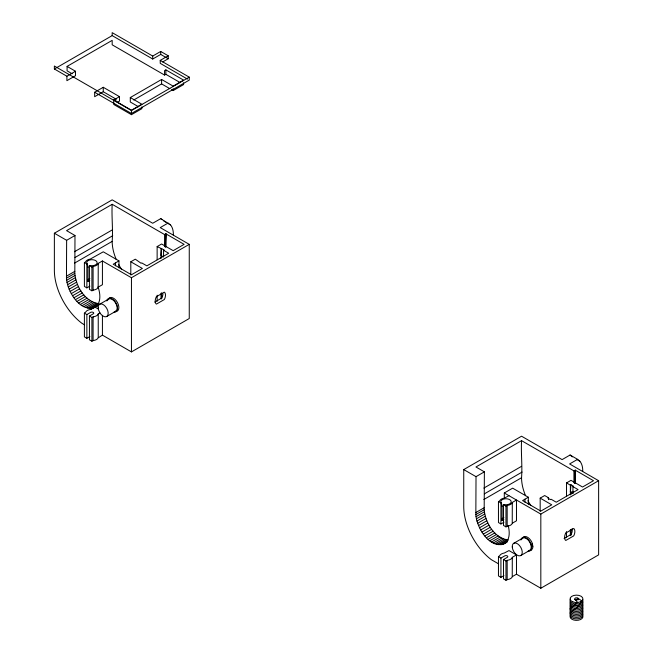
<?xml version="1.0" encoding="UTF-8"?>
<svg xmlns="http://www.w3.org/2000/svg" width="653" height="653" viewBox="0 0 653 653"><rect width="100%" height="100%" fill="white"/><g stroke="black" fill="none" stroke-linecap="round" stroke-linejoin="round"><path stroke-width="0.98" d="M97.738 305.637C81.903 316.011 67.12 291.809 66.459 278.202L66.639 240.312L74.989 235.496L66.573 230.631L112.177 204.299L164.564 234.549L165.878 233.823L184.113 244.353L173.176 250.67L161.609 243.993L157.136 246.581L157.136 259.747M90.645 308.485L98.995 303.661C84.898 301.759 75.985 286.577 74.809 273.378L74.989 235.496M506.769 542.325C490.836 551.769 476.576 528.13 475.841 514.548L476.021 476.666L484.371 471.841L475.947 466.985L521.551 440.653L573.938 470.895L575.252 470.176L593.495 480.706L582.549 487.024L570.991 480.347L566.518 482.926L566.518 496.1M500.018 544.839L508.369 540.015C494.28 538.105 485.359 522.931 484.191 509.732L484.371 471.841M165.642 246.948L165.878 233.823L165.217 247.014M575.015 483.293L575.252 470.176L574.599 483.367M116.201 259.38A35.246 20.349 60 0 1 112.177 241.39C113.108 229.089 111.5 216.69 112.177 204.299M525.575 495.733A35.246 20.349 60 0 1 521.551 477.735C522.482 465.442 520.874 453.035 521.551 440.653M89.877 336.564L86.865 338.303L84.4 336.883L84.4 313.146L85.649 312.167A6.481 3.738 0 0 1 90.236 309.522L94.914 307.073L98.048 308.877M161.634 248.434L160.997 255.478L163.56 256.964L163.56 250.287L164.205 249.919L157.136 246.581M570.371 491.831L571.016 484.787L573.579 486.265L572.942 486.64L572.942 493.317L570.371 491.831L571.016 491.456L571.016 494.517M572.942 493.317L573.122 491.301M98.236 263.388L98.17 263.673A6.481 3.738 0 0 1 93.591 266.318L91.902 267.044L89.437 265.616L89.437 289.352L91.902 290.781L93.591 290.054A6.481 3.738 0 0 0 98.17 287.41L98.236 263.388L102.423 260.971L131.449 277.729L189.256 244.353L189.256 318.525L131.449 351.902L102.423 335.136L98.17 337.846A6.481 3.738 0 0 1 93.591 340.491L91.902 341.209L89.437 339.789L89.437 316.052L93.485 313.66A1.82 1.053 0 0 0 93.02 312.305A1.82 1.053 0 0 0 90.628 312.395L86.865 314.566L84.4 313.146M99.909 312.852L98.17 314.109A6.481 3.738 0 0 1 93.591 316.754L91.902 317.472L89.437 316.052M512.303 502.443L512.238 502.728A6.481 3.738 0 0 1 507.659 505.373L505.969 506.099L503.496 504.679L503.496 525.445L505.969 526.873L507.659 526.147A6.481 3.738 0 0 0 512.238 523.502L512.303 502.443L516.482 500.027L516.482 520.8L512.303 523.216M512.303 557.327L512.238 557.613A6.481 3.738 0 0 1 507.659 560.258L505.969 560.984L503.496 559.556L503.496 578.844L505.969 580.272L507.659 579.546A6.481 3.738 0 0 0 512.238 576.901L512.303 557.327L516.482 554.911L516.482 574.199L540.823 588.247L598.63 554.87L598.63 480.706L569.604 463.948L577.595 459.337L579.864 461.23A24.7 14.26 -60 0 1 582.737 471.376M94.889 307.416C101.542 302.976 100.301 293.442 98.064 286.879M504.263 543.769C510.254 539.925 509.789 531.534 508.14 525.485M141.856 106.896L141.856 108.676L131.449 114.683L113.712 104.439L113.712 99.991L119.475 96.644L119.475 101.093L117.271 102.358M118.96 267.787L118.96 260.874L113.206 264.228L131.449 274.766L142.362 268.456L130.804 261.78L130.804 274.954M528.334 504.132L528.334 497.227L522.58 500.582L540.823 511.111L551.744 504.81L540.178 498.133L540.178 511.307M116.063 99.125L103.264 91.738L94.661 96.701L94.661 92.253L131.449 113.491L189.256 80.115L189.256 77.152L131.449 110.528L54.37 66.026L54.37 68.989L112.177 35.613L152.72 59.023L160.711 54.411L168.221 58.746L168.221 55.783L160.711 51.448L152.72 56.06L112.177 32.65L112.177 35.613M72.14 73.765L67.088 70.85L67.088 66.394L112.177 40.364L112.177 44.812L164.556 75.054L165.87 74.328L180.228 82.621M66.9 76.23L75.503 71.259L75.503 75.707L66.9 80.678L66.9 76.23L54.37 68.989M94.661 92.253L103.264 87.282L119.475 96.644M187.493 79.103L160.23 63.357L160.23 60.394L168.221 55.783M162.63 61.978L168.221 58.746M138.55 106.766L130.29 101.999L130.29 97.55L161.609 79.462L173.176 86.139L183.599 80.115L165.87 69.879L164.556 70.606L164.556 75.054M133.767 99.991L161.609 83.91L169.87 88.686M113.712 99.991L131.449 110.226L141.856 104.219L130.29 97.55M171.519 89.632L173.176 90.587L183.599 84.572L183.599 82.784M84.531 324.81L81.935 323.317A45.947 26.528 60 0 1 54.37 270.309L54.37 233.227L112.177 199.851L152.72 223.261L160.711 218.649L170.49 224.877A24.7 14.26 -60 0 1 173.355 235.031M74.466 251.731L112.177 229.962M75.013 257.494L112.724 235.717M74.466 263.159L112.177 241.39M89.877 286.136L86.865 287.875L84.4 286.447L84.4 262.71L85.649 261.739A6.481 3.738 0 0 1 90.236 259.094L103.264 251.813L118.96 260.874M84.4 262.71L87.314 263.877L88.008 267.281L88.008 281.41L89.755 280.398M66.475 276.186L74.826 271.362M66.459 278.202L74.809 273.378M89.437 265.616L90.22 265.559A5.224 3.012 0 0 0 97.101 263.037A5.224 3.012 0 0 0 91.338 259.706A5.224 3.012 0 0 0 86.971 263.681L88.008 267.281M66.639 280.308L74.989 275.484M168.221 222.983L160.23 227.595L189.256 244.353M66.99 282.488L75.34 277.664M67.52 284.716L75.87 279.9M68.222 286.969L76.572 282.153M69.087 289.222L77.438 284.406M70.108 291.45L78.458 286.634M71.267 293.63L79.617 288.814M130.804 261.78L135.302 259.184L141.081 263.265L141.725 262.898L146.86 265.861L168.703 253.25L163.56 250.287M72.565 295.736L80.915 290.92M73.969 297.744L82.319 292.928M75.479 299.637L83.829 294.813M98.236 287.124L102.423 284.708L102.423 260.971M77.07 301.384L85.421 296.568M78.735 302.976L87.086 298.16M80.441 304.396L88.792 299.572M82.18 305.62L90.53 300.796M83.927 306.641L92.277 301.817M85.665 307.449L94.016 302.625M87.38 308.028L95.73 303.204M89.045 308.371L97.395 303.555M92.163 308.363L98.007 304.992M90.734 309.481L94.914 307.073M99.37 304.412L108.365 299.213M93.583 308.004L97.754 305.596M106.994 316.321L115.989 311.13M154.704 302.127L161.74 298.07L162.23 297.042A7.265 4.196 -60 0 0 162.923 293.679M498.378 563.743L491.309 559.662A45.947 26.528 60 0 1 463.744 506.663L463.744 469.58L521.551 436.204L562.102 459.614L570.093 455.002L577.595 459.337M483.84 488.085L521.551 466.315M484.387 493.839L522.098 472.07M483.84 499.512L521.551 477.735M503.936 522.229L500.933 523.967L498.459 522.539L498.459 501.765L499.716 500.794A6.481 3.738 0 0 1 504.304 498.149L504.296 492.991L512.646 488.166L528.334 497.227M475.849 512.54L484.2 507.716M475.841 514.548L484.191 509.732M508.981 495.692L504.304 498.149M476.013 516.662L484.363 511.838M498.459 501.765L501.373 502.932L502.075 506.344L502.075 520.465L503.822 519.462M476.364 518.841L484.714 514.017M503.496 504.679L504.287 504.614A5.224 3.012 0 0 0 511.168 502.092A5.224 3.012 0 0 0 505.406 498.77A5.224 3.012 0 0 0 501.039 502.737L501.373 502.932M476.894 521.07L485.244 516.245M477.596 523.322L485.946 518.506M478.461 525.575L486.812 520.759M479.482 527.804L487.832 522.988M480.649 529.983L488.999 525.159M540.178 498.133L544.675 495.537L548.528 497.766L548.536 499.676M481.938 532.089L490.289 527.265M483.351 534.097L491.701 529.273M548.528 497.766L547.891 498.133L550.455 499.618L551.099 499.243L556.242 502.214L578.076 489.603L572.942 486.64M566.518 482.926L570.371 485.155L571.016 484.787M484.861 535.991L493.211 531.167M486.452 537.737L494.803 532.913M488.109 539.329L496.46 534.513M489.815 540.749L498.166 535.925M491.554 541.974L499.904 537.15M504.296 492.991L540.823 514.082L598.63 480.706M493.301 542.994L501.651 538.17M495.039 543.794L503.39 538.978M496.753 544.373L505.104 539.558M498.419 544.724L506.769 539.9M501.537 544.716L507.381 541.337M502.957 544.357L507.136 541.949M513.438 543.467L522.433 538.276M503.936 575.628L500.933 577.366L498.459 575.938L498.459 556.65L499.716 555.679A6.481 3.738 0 0 1 504.304 553.034L508.981 550.577L516.482 554.911M498.459 556.65L500.933 558.078L504.696 555.907A1.82 1.053 0 0 1 507.087 555.817A1.82 1.053 0 0 1 507.552 557.172L503.496 559.556M521.061 555.376L530.056 550.185M564.078 538.48L571.114 534.415L571.612 533.395A7.265 4.196 -60 0 0 572.118 528.595M512.303 576.615L516.482 574.199M160.23 60.394L189.256 77.152M67.088 66.394L75.503 71.259M163.821 221.024L166.319 222.469M168.825 223.914L170.49 224.877M577.366 459.785L579.864 461.23M54.37 233.227L66.639 240.312M463.744 469.58L476.021 476.666M570.093 455.002L572.363 456.896M160.711 218.649L161.92 219.49M577.864 598.172L581.807 600.948L577.676 606.947L570.175 612.881L570.428 613.926A6.432 3.714 0 0 0 576.003 618.864A6.432 3.714 0 0 0 582.819 614.481M575.13 599.519L577.676 602.499L570.689 607.87L570.085 608.939L570.428 609.478A6.432 3.714 0 0 0 576.003 614.416A6.432 3.714 0 0 0 582.819 610.033M502.075 520.465L501.969 520.319A4.155 2.4 0 0 1 503.904 517.617M88.008 281.41L87.902 281.255A4.155 2.4 0 0 1 89.836 278.562M501.292 503.643L502.075 506.344M532.309 543.394L532.913 546.594M575.252 470.176L575.252 483.342M573.938 470.895L573.938 482.738M571.016 530.212L571.016 535.313M570.371 485.155L570.371 494.892M570.371 529.567L570.371 535.68M566.518 531.566L566.518 537.648M540.823 514.082L540.823 588.247M524.922 499.202L524.922 502.157M507.161 505.414L507.161 526.187M507.161 560.298L507.161 579.586M505.969 506.099L505.969 526.873M505.969 560.984L505.969 580.272M500.933 503.194L500.933 523.967M500.933 558.078L500.933 577.366M173.176 88.808L173.176 90.587M165.87 69.879L165.87 74.328M165.878 233.823L165.878 246.997M164.564 234.549L164.564 246.393M161.609 79.462L161.609 83.91M161.634 292.838L161.634 298.96M160.997 248.801L160.997 258.539M160.997 293.213L160.997 298.315M160.711 51.448L160.711 54.411M157.136 295.213L157.136 301.294M152.72 56.06L152.72 59.023M131.449 110.226L131.449 114.683M131.449 277.729L131.449 351.902M115.801 98.758L115.801 101.427M115.548 262.849L115.548 265.804M103.264 87.282L103.264 91.738M102.423 315.358L102.423 335.136M98.236 313.815L98.236 337.552M93.093 266.359L93.093 290.095M93.093 316.787L93.093 340.523M91.902 267.044L91.902 290.781M91.902 317.472L91.902 341.209M86.865 264.139L86.865 287.875M86.865 314.566L86.865 338.303M121.417 269.085A35.246 20.349 60 0 1 118.577 264.343M108.561 298.911A7.673 4.432 60 0 1 117.491 302.559A7.673 4.432 60 0 1 115.279 311.383M106.839 300.951A7.673 4.432 60 0 1 115.695 302.437A7.673 4.432 60 0 1 113.989 312.126M107.655 300.07A7.085 4.089 60 0 1 115.426 302.649A7.085 4.089 60 0 1 115.018 311.579M521.723 539.133A7.085 4.089 60 0 1 529.493 541.704A7.085 4.089 60 0 1 529.085 550.634M522.629 537.966A7.673 4.432 60 0 1 531.999 542.521L532.864 547.704L531.656 549.94A7.673 4.432 60 0 1 530.603 550.422M530.791 505.438A35.246 20.349 60 0 1 527.959 500.688M520.906 540.015A7.673 4.432 60 0 1 529.763 541.5A7.673 4.432 60 0 1 528.057 551.181M582.819 615.967A6.432 3.714 0 0 1 576.003 620.35A6.432 3.714 0 0 1 570.428 615.412M582.819 612.996A6.432 3.714 0 0 1 576.003 617.387A6.432 3.714 0 0 1 570.428 612.441M582.819 611.518A6.432 3.714 0 0 1 576.003 615.901A6.432 3.714 0 0 1 570.428 610.963M582.819 608.547A6.432 3.714 0 0 1 576.003 612.93A6.432 3.714 0 0 1 570.428 607.992M582.819 607.061A6.432 3.714 0 0 1 576.003 611.453A6.432 3.714 0 0 1 570.428 606.506M582.819 605.584A6.432 3.714 0 0 1 576.003 609.967A6.432 3.714 0 0 1 570.428 605.029M582.819 604.098A6.432 3.714 0 0 1 576.003 608.482A6.432 3.714 0 0 1 570.428 603.543M582.819 602.613A6.432 3.714 0 0 1 576.003 606.996A6.432 3.714 0 0 1 570.428 602.058M582.819 601.135A6.432 3.714 0 0 1 576.003 605.519A6.432 3.714 0 0 1 570.428 600.58M582.819 599.65A6.432 3.714 0 0 1 576.003 604.033A6.432 3.714 0 0 1 570.428 599.095M575.007 599.74A1.804 1.045 0 0 1 578.125 599.878M156.393 296.699L155.904 297.727A7.265 4.196 -60 0 0 155.904 303.661L156.393 304.118L164.311 299.547L164.801 298.527A7.265 4.196 -60 0 0 164.801 292.593L164.311 292.136L156.393 296.699M565.767 533.052L565.278 534.081A7.265 4.196 -60 0 0 565.278 540.015L565.767 540.472L573.685 535.901L574.175 534.872A7.265 4.196 -60 0 0 574.175 528.938L573.685 528.481L565.767 533.052M98.187 307.938A7.085 4.089 60 0 0 106.023 316.77A7.085 4.089 60 0 0 105.337 306.388A7.085 4.089 60 0 0 98.187 307.938M512.254 546.994A7.085 4.089 60 0 0 520.09 555.825A7.085 4.089 60 0 0 519.404 545.443A7.085 4.089 60 0 0 512.254 546.994M575.481 599.707A1.804 1.045 0 0 0 578.297 598.923A1.804 1.045 0 0 0 575.717 597.903A1.804 1.045 0 0 0 575.481 599.707M572.861 601.911A6.432 3.714 0 0 0 582.909 599.136A6.432 3.714 0 0 0 573.718 595.495A6.432 3.714 0 0 0 572.861 601.911"/></g></svg>
